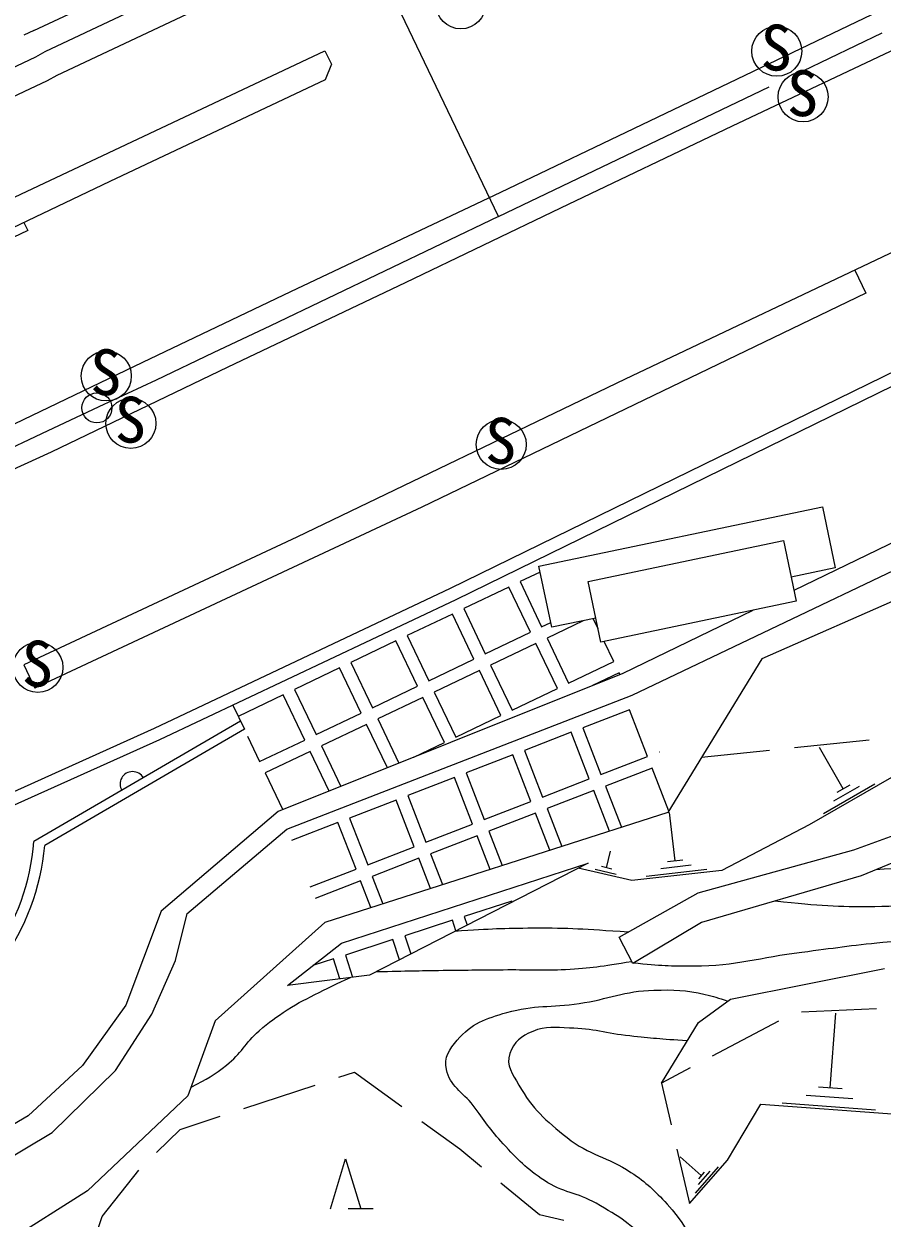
# Model space of a CAD drawing. Units: millimetres, scale not verified. Extents: x 40000 to 680000, y 20000 to 380000.
# Drawn here: x 383688 to 418007, y 261476 to 309232 of the extents above; entities that cross this region are included whole.
import ezdxf
from ezdxf.enums import TextEntityAlignment as Align

# ---------------------------------------------------------------- set-up
doc = ezdxf.new("R2010")
doc.units = ezdxf.units.MM
doc.header["$LTSCALE"] = 1000
doc.linetypes.add('CHAIN', pattern=[18.5, 12, -1.5, 3.5, -1.5])
for name, color, linetype, lineweight in [('M-BGD', 7, 'Continuous', 25), ('M-BMK', 2, 'CHAIN', 13), ('M-BMK-OTRS', 5, 'Continuous', 25), ('M-BMK-SRVR', 3, 'Continuous', 25), ('M-STR-STRC', 7, 'Continuous', 25), ('M-STR-STRD', 7, 'Continuous', 25)]:
    doc.layers.add(name, color=color, linetype=linetype, lineweight=lineweight)
doc.styles.add('ＭＳ ゴシック', font='')
doc.styles.get('ＭＳ ゴシック').set_extended_font_data('MS Gothic')

msp = doc.modelspace()

# ---------------------------------------------------------------- linework, layer by layer
at = {"layer": 'M-BGD'}
for p, q in [((384084, 308966), (396352, 314720)), ((384084, 308966), (383686, 308783)), ((378600, 300088), (395720, 308157)), ((384525, 308119), (384146, 307900)), ((395720, 308157), (395986, 307626)), ((395986, 307626), (395737, 306991)), ((395737, 306991), (387128, 302925)), ((387128, 302925), (379601, 299341)), ((383840, 300974), (382687, 300425)), ((383690, 301288), (383840, 300974)), ((420043, 300868), (407732, 295028)), ((416916, 299385), (417352, 298466)), ((417352, 298466), (399596, 289901)), ((420043, 295539), (400954, 286207)), ((407732, 295028), (394599, 288712)), ((422958, 290692), (414480, 286578)), ((399596, 289901), (384129, 282663)), ((404284, 287547), (415619, 289922)), ((415619, 289922), (416131, 287475)), ((408015, 282386), (423442, 289749)), ((394599, 288712), (383689, 283601)), ((404797, 285101), (404284, 287547)), ((404334, 287313), (403529, 286928)), ((416131, 287475), (414370, 287106)), ((403078, 286713), (401274, 285849)), ((403941, 284908), (403078, 286713)), ((403529, 286928), (404392, 285124)), ((400954, 286207), (389112, 280601)), ((400823, 285634), (399018, 284771)), ((401686, 283830), (400823, 285634)), ((401274, 285849), (402137, 284045)), ((412836, 285779), (407640, 283258)), ((404392, 285124), (404756, 285298)), ((406050, 285363), (404608, 284673)), ((406559, 285470), (404797, 285101)), ((406648, 285041), (406454, 285448)), ((399018, 284771), (399881, 282966)), ((402137, 284045), (403941, 284908)), ((404608, 284673), (405471, 282869)), ((398567, 284555), (396763, 283692)), ((399430, 282751), (398567, 284555)), ((404157, 284457), (402352, 283594)), ((405020, 282653), (404157, 284457)), ((407275, 283732), (406891, 284534)), ((396763, 283692), (397626, 281888)), ((399881, 282966), (401686, 283830)), ((405471, 282869), (407275, 283732)), ((383689, 283601), (384129, 282663)), ((407640, 283258), (393862, 277736)), ((396312, 283476), (394508, 282613)), ((397175, 281672), (396312, 283476)), ((401901, 283378), (400097, 282515)), ((402764, 281574), (401901, 283378)), ((402352, 283594), (403215, 281790)), ((407491, 283281), (406423, 282770)), ((407524, 283211), (407491, 283281)), ((397626, 281888), (399430, 282751)), ((394057, 282397), (392260, 281538)), ((394920, 280593), (394057, 282397)), ((394202, 277036), (408015, 282386)), ((394508, 282613), (395371, 280809)), ((399646, 282300), (397842, 281437)), ((400509, 280495), (399646, 282300)), ((400097, 282515), (400960, 280711)), ((403215, 281790), (405020, 282653)), ((392037, 281985), (392515, 281026)), ((407904, 281807), (406039, 281084)), ((408626, 279942), (407904, 281807)), ((392356, 281344), (384089, 276540)), ((395371, 280809), (397175, 281672)), ((397842, 281437), (398687, 279670)), ((400960, 280711), (402764, 281574)), ((392515, 281026), (384522, 276382)), ((397391, 281221), (395587, 280358)), ((398222, 279483), (397391, 281221)), ((405572, 280904), (403707, 280181)), ((406295, 279039), (405572, 280904)), ((406039, 281084), (406761, 279219)), ((389112, 280601), (382799, 277763)), ((392628, 280750), (393116, 279730)), ((393116, 279730), (394920, 280593)), ((395587, 280358), (396362, 278738)), ((399278, 279907), (400509, 280495)), ((417483, 280587), (414499, 280279)), ((395136, 280142), (393331, 279279)), ((395896, 278551), (395136, 280142)), ((403241, 280001), (401376, 279278)), ((403964, 278136), (403241, 280001)), ((403707, 280181), (404430, 278316)), ((406761, 279219), (408626, 279942)), ((409092, 280122), (409108, 280128)), ((413504, 280177), (410782, 279896)), ((416453, 278648), (415505, 280291)), ((408807, 279475), (406942, 278753)), ((409472, 277756), (408807, 279475)), ((393331, 279279), (394036, 277806)), ((400910, 279098), (399045, 278375)), ((401632, 277233), (400910, 279098)), ((401376, 279278), (402099, 277413)), ((404430, 278316), (406295, 279039)), ((418387, 279101), (415093, 277199)), ((406475, 278572), (404610, 277850)), ((407103, 276953), (406475, 278572)), ((406942, 278753), (407580, 277106)), ((417717, 278830), (415663, 277644)), ((417085, 278739), (416058, 278146)), ((416710, 278796), (416196, 278500)), ((398579, 278195), (396714, 277473)), ((399301, 276330), (398579, 278195)), ((399045, 278375), (399767, 276511)), ((402099, 277413), (403964, 278136)), ((416876, 276210), (422551, 278274)), ((393862, 277736), (389182, 273754)), ((409439, 277702), (395718, 273301)), ((396714, 277473), (397436, 275608)), ((404144, 277670), (402279, 276947)), ((404718, 276188), (404144, 277670)), ((404610, 277850), (405195, 276341)), ((409731, 275761), (409510, 277699)), ((390207, 273641), (394202, 277036)), ((396247, 277292), (394390, 276573)), ((396970, 275427), (396247, 277292)), ((399767, 276511), (401632, 277233)), ((415093, 277199), (411598, 275383)), ((421818, 277094), (417174, 275170)), ((401813, 276767), (399948, 276044)), ((402333, 275423), (401813, 276767)), ((402279, 276947), (402810, 275576)), ((397436, 275608), (399301, 276330)), ((399948, 276044), (400425, 274811)), ((406988, 275484), (407144, 276155)), ((410653, 274484), (416876, 276210)), ((396389, 272472), (406257, 275673)), ((399482, 275864), (397617, 275141)), ((399949, 274658), (399482, 275864)), ((410365, 275588), (409154, 275450)), ((410034, 275796), (409429, 275727)), ((395142, 274719), (396970, 275427)), ((397617, 275141), (398041, 274046)), ((407999, 274971), (405855, 275467)), ((407369, 275220), (406531, 275414)), ((407198, 275436), (406779, 275533)), ((411598, 275383), (407999, 274971)), ((410998, 275415), (408576, 275138)), ((417174, 275170), (410783, 273297)), ((397150, 274961), (395330, 274256)), ((397564, 273893), (397150, 274961)), ((403201, 274156), (401299, 273539)), ((403214, 274116), (403201, 274156)), ((407488, 272708), (410653, 274484)), ((389182, 273754), (387768, 269992)), ((389748, 271775), (390219, 273651)), ((400823, 273385), (398921, 272768)), ((400960, 272963), (400823, 273385)), ((401299, 273539), (401411, 273194)), ((410783, 273297), (408041, 271664)), ((398921, 272768), (399157, 272041)), ((408041, 271664), (407488, 272708)), ((394230, 270778), (396389, 272472)), ((398445, 272614), (396543, 271997)), ((398706, 271810), (398445, 272614)), ((388809, 269632), (389748, 271775)), ((396067, 271842), (395247, 271576)), ((396325, 271046), (396067, 271842)), ((396543, 271997), (396830, 271111)), ((411946, 270233), (418101, 271464)), ((394294, 270828), (394307, 270787)), ((387768, 269992), (386025, 267577)), ((410670, 269294), (411946, 270233)), ((417778, 269842), (414781, 269713)), ((387354, 267384), (388809, 269632)), ((413868, 269354), (411217, 267949)), ((415935, 266683), (416155, 269673)), ((409190, 266874), (410670, 269294)), ((386025, 267577), (383861, 265560)), ((410333, 267481), (409190, 266874)), ((384820, 264897), (387354, 267384)), ((396281, 267112), (396903, 267317)), ((396903, 267317), (398798, 265935)), ((392482, 265860), (395332, 266799)), ((409190, 266874), (409574, 265212)), ((416403, 266649), (415468, 266717)), ((411823, 263800), (413158, 266035)), ((413158, 266035), (418588, 265636)), ((417749, 265798), (414012, 266073)), ((416842, 266241), (414974, 266378)), ((383861, 265560), (381460, 264173)), ((389938, 265021), (391533, 265547)), ((399607, 265346), (401122, 264242)), ((380718, 262464), (384820, 264897)), ((388989, 264103), (389938, 265021)), ((401122, 264242), (401992, 263528)), ((409799, 264238), (410301, 262064)), ((395955, 261851), (396555, 263851)), ((396555, 263851), (397155, 261851)), ((410776, 263183), (409932, 263922)), ((410301, 262064), (411823, 263800)), ((386819, 261543), (388279, 263399)), ((411449, 263525), (410525, 262470)), ((411113, 263354), (410650, 262827)), ((410891, 263315), (410660, 263051)), ((402765, 262894), (404309, 261626)), ((397655, 261851), (396655, 261851)), ((386612, 260939), (386819, 261543)), ((404309, 261626), (405282, 261389))]:
    msp.add_line(p, q, dxfattribs=at)
for points in [[(295530, 277573), (318130, 280350), (326976, 282993), (337814, 286807), (349579, 291349), (359799, 295602), (371327, 300706), (384635, 306964), (385015, 307183), (397203, 312929)], [(419824, 295988), (400737, 286657), (388903, 281055), (382594, 278219)]]:
    msp.add_lwpolyline(points, dxfattribs=at)
msp.add_lwpolyline([(406251, 286938), (414062, 288574), (414571, 286143), (406760, 284507)], close=True, dxfattribs=at)
for centre, radius, start, end in [((388033, 278832), 500, 30.1588, 210.1588), ((375183, 277216), 8932, 293.4749, 355.6572), ((375183, 277216), 9377, 293.4749, 354.895)]:
    msp.add_arc(centre, radius, start, end, dxfattribs=at)
for points, knots in [([(427019, 276087), (424444, 275853), (423777, 275787), (421695, 275644), (420156, 275539), (419661, 275509), (417752, 275409)], [0, 0, 0, 0, 1, 1, 1, 2, 2, 2, 2]), ([(413727, 274160), (415584, 273976), (416154, 273920), (417713, 273941), (419288, 273962), (420163, 274133), (421731, 274275), (423544, 274439), (424121, 274502), (426368, 274740)], [0, 0, 0, 0, 1, 1, 1, 2, 2, 2, 3, 3, 3, 3]), ([(407851, 272912), (406052, 273031), (405544, 273074), (404063, 273066), (402835, 273060), (402414, 273040), (400922, 272944)], [0, 0, 0, 0, 1, 1, 1, 2, 2, 2, 2]), ([(425528, 273003), (424332, 272873), (424012, 272848), (423039, 272766), (421087, 272602), (419981, 272685), (418031, 272496), (416767, 272374), (416063, 272260), (414803, 272102), (413112, 271890), (412179, 271554), (410474, 271549), (409528, 271547), (409168, 271552), (408056, 271673)], [0, 0, 0, 0, 1, 1, 1, 2, 2, 2, 3, 3, 3, 4, 4, 4, 5, 5, 5, 5]), ([(397777, 271335), (399078, 271363), (399408, 271370), (400453, 271385), (401463, 271399), (402029, 271404), (403039, 271412), (403938, 271419), (404443, 271373), (405341, 271422), (406385, 271480), (406755, 271546), (407998, 271744)], [0, 0, 0, 0, 1, 1, 1, 2, 2, 2, 3, 3, 3, 4, 4, 4, 4]), ([(390371, 266707), (391044, 267055), (391282, 267187), (391794, 267595), (392371, 268055), (392541, 268475), (393091, 268967), (393500, 269333), (393761, 269503), (394221, 269802), (394699, 270113), (394993, 270245), (395501, 270505), (395981, 270750), (396145, 270826), (396746, 271100)], [0, 0, 0, 0, 1, 1, 1, 2, 2, 2, 3, 3, 3, 4, 4, 4, 5, 5, 5, 5]), ([(408197, 250175), (407931, 251018), (407818, 251510), (407974, 252350), (408163, 253372), (409032, 253618), (409428, 254580), (409757, 255380), (409836, 255884), (409883, 256749), (409923, 257482), (409890, 257914), (409678, 258617), (409450, 259377), (409239, 259807), (408723, 260409), (408033, 261215), (407491, 261536), (406574, 262068), (405809, 262511), (405236, 262486), (404500, 262976), (403782, 263454), (403443, 263818), (402855, 264449), (402337, 265006), (402114, 265375), (401654, 265980), (401228, 266540), (400724, 266738), (400581, 267426), (400481, 267903), (400705, 268221), (401019, 268593), (401591, 269271), (402151, 269451), (403003, 269698), (404095, 270016), (404769, 269886), (405894, 270057), (407066, 270235), (407697, 270562), (408883, 270591), (409684, 270610), (410149, 270611), (410927, 270421), (411285, 270333), (411427, 270300), (411831, 270148)], [0, 0, 0, 0, 1, 1, 1, 2, 2, 2, 3, 3, 3, 4, 4, 4, 5, 5, 5, 6, 6, 6, 7, 7, 7, 8, 8, 8, 9, 9, 9, 10, 10, 10, 11, 11, 11, 12, 12, 12, 13, 13, 13, 14, 14, 14, 15, 15, 15, 16, 16, 16, 16]), ([(410222, 268561), (409111, 268641), (408813, 268663), (407914, 268760), (406971, 268862), (406454, 269056), (405506, 269078), (404929, 269092), (404569, 269161), (404034, 268944), (403572, 268756), (403281, 268527), (403117, 268056), (402948, 267573), (403235, 267246), (403485, 266799), (404029, 265826), (404544, 265393), (405414, 264696), (406299, 263987), (407021, 263937), (407964, 263307), (408589, 262890), (408895, 262585), (409412, 262038), (410533, 260850), (411220, 258824), (411381, 258349)], [0, 0, 0, 0, 1, 1, 1, 2, 2, 2, 3, 3, 3, 4, 4, 4, 5, 5, 5, 6, 6, 6, 7, 7, 7, 8, 8, 8, 9, 9, 9, 9])]:
    msp.add_open_spline(points, degree=3, knots=knots, dxfattribs=at)
at = {"layer": 'M-BMK'}
msp.add_line((402671, 301528), (434471, 316761), dxfattribs=at)
msp.add_lwpolyline([(402671, 301528), (400390, 300435), (398108, 299342), (395826, 298251), (393543, 297162), (391258, 296075), (388972, 294991), (386684, 293912), (384394, 292837), (382102, 291767)], dxfattribs=at)
at = {"layer": 'M-BMK-OTRS'}
for p, q in [((396753, 313884), (384525, 308119)), ((384146, 307900), (370889, 301666)), ((424029, 288606), (413195, 283840)), ((413195, 283840), (409439, 277702)), ((406257, 275673), (397508, 271198)), ((395718, 273301), (391334, 269362)), ((397508, 271198), (394230, 270778)), ((391334, 269362), (390247, 266365)), ((390247, 266365), (386227, 262572)), ((386227, 262572), (382996, 260515))]:
    msp.add_line(p, q, dxfattribs=at)
at = {"layer": 'M-BMK-SRVR'}
msp.add_line((402671, 301528), (380986, 346797), dxfattribs=at)
msp.add_circle((386608, 293876), 600, dxfattribs=at)
at = {"layer": 'M-STR-STRC'}
for centre in [(401161, 310031), (413794, 308136), (414847, 306311), (386984, 295152), (387967, 293257), (402776, 292414), (384247, 283501)]:
    msp.add_circle(centre, 1000, dxfattribs=at)
at = {"layer": 'M-STR-STRD'}
for p, q in [((417913, 309756), (408701, 305348)), ((412022, 305154), (419308, 308595)), ((408701, 305348), (402753, 302494)), ((405159, 301875), (412022, 305154)), ((402753, 302494), (394351, 298512)), ((398954, 298893), (405159, 301875)), ((394351, 298512), (388425, 295691)), ((391856, 295520), (398954, 298893)), ((388425, 295691), (381829, 292524)), ((384792, 292124), (391856, 295520)), ((377523, 288797), (384792, 292124))]:
    msp.add_line(p, q, dxfattribs=at)

# ---------------------------------------------------------------- texts
at = {"layer": 'M-STR-STRC', "style": 'ＭＳ ゴシック'}
for p in [(413149, 306818), (414202, 304993), (386339, 293834), (387322, 291939), (402131, 291096), (383602, 282183)]:
    msp.add_text('S', height=1833, dxfattribs=at).set_placement(p, align=Align.BOTTOM_LEFT)

doc.saveas('drawing.dxf')
